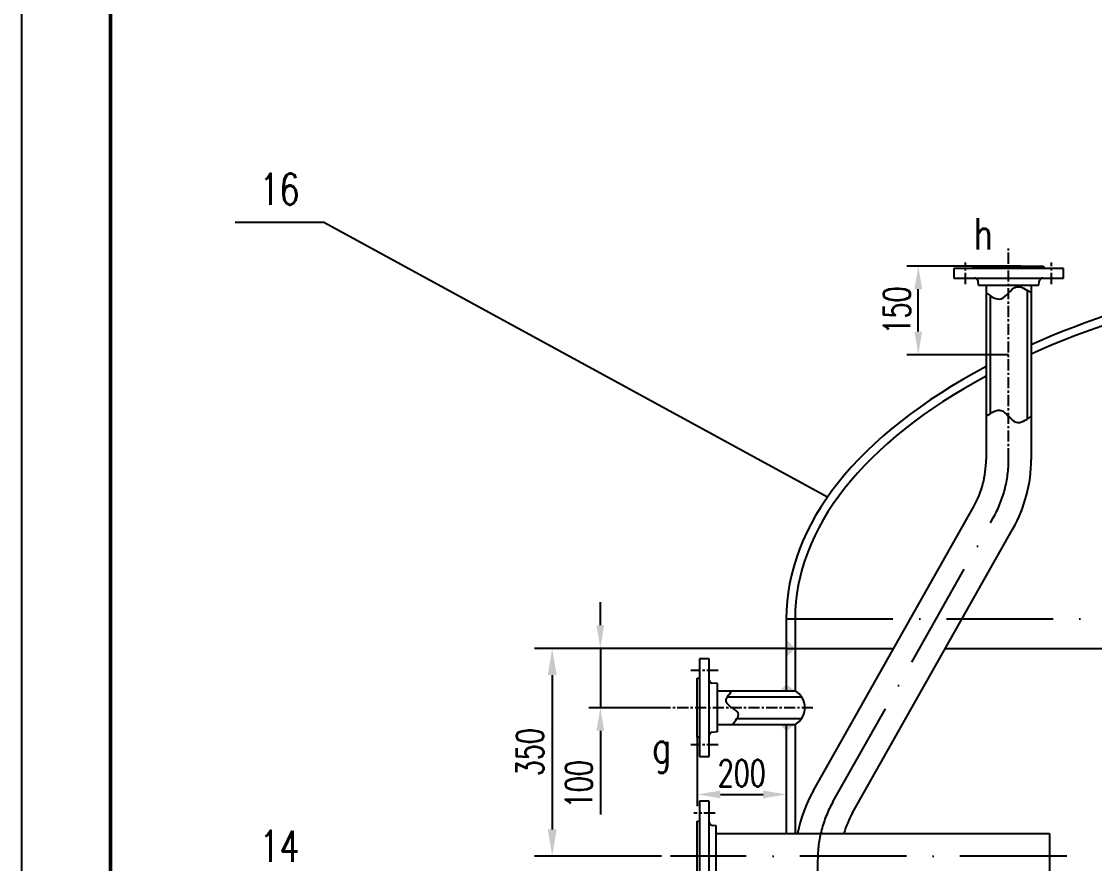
# Model space of a CAD drawing. Extents: x -20637 to -11727, y 16146 to 28761.
# Drawn here: x -20637 to -18828, y 24584 to 26004 of the extents above; entities that cross this region are included whole.
import ezdxf
from ezdxf.enums import TextEntityAlignment as Align

# ---------------------------------------------------------------- set-up
doc = ezdxf.new("R2010")
doc.units = 0
doc.header["$LTSCALE"] = 15
doc.linetypes.add('ACAD_ISO10W100', pattern=[18, 12, -3, 0, -3])
doc.linetypes.add('CENTER', pattern=[2, 1.25, -0.25, 0.25, -0.25])
for name, color, linetype in [('hgj', 1, 'Continuous'), ('hgjx', 2, 'CENTER'), ('hgjy', 7, 'Continuous'), ('K1', 4, 'Continuous'), ('tank', 1, 'Continuous'), ('tankx', 2, 'ACAD_ISO10W100'), ('tanky', 7, 'Continuous')]:
    doc.layers.add(name, color=color, linetype=linetype)
doc.styles.add('hzfs', font='simplex.shx', dxfattribs={"width": 0.7, "bigfont": 'hzfs.shx'})
doc.styles.get("Standard").update_dxf_attribs({"font": 'txt', "width": 0.7, "bigfont": 'hztxt.shx'})
doc.dimstyles.new('PVCAD$0', dxfattribs={"dimscale": 15, "dimtxt": 3, "dimasz": 3, "dimexe": 2, "dimexo": 1, "dimgap": 1, "dimtad": 1, "dimdec": 0, "dimzin": 0, "dimdsep": 46, "dimtxsty": 'hzfs', "dimcen": 0, "dimclrd": 4, "dimclre": 4, "dimclrt": 7, "dimadec": 0, "dimazin": 0, "dimtfac": 0.7, "dimtmove": 0, "dimatfit": 0, "dimfxl": 0, "dimarcsym": 0})
doc.dimstyles.get("Standard").update_dxf_attribs({"dimtxt": 0.18, "dimasz": 0.18, "dimexe": 0.18, "dimexo": 0.0625, "dimgap": 0.09, "dimtad": 0, "dimtih": 1, "dimtoh": 1, "dimdec": 4, "dimzin": 0, "dimdsep": 46, "dimtxsty": 'Standard', "dimcen": 0.09, "dimadec": 0, "dimazin": 0, "dimtfac": 1, "dimtdec": 4, "dimtofl": 0, "dimtmove": 0, "dimatfit": 3, "dimfxl": 0, "dimtolj": 1, "dimtzin": 0, "dimarcsym": 0})

# ---------------------------------------------------------------- blocks, each defined once
blk = doc.blocks.new('*D94')
at = {"color": 4, "lineweight": -2}
for p, q in [((-18952.4, 25591.5), (-19144.8, 25591.5)), ((-19125.3, 25481.3), (-19125.3, 25552.5)), ((-18973, 25442.3), (-19144.8, 25442.3))]:
    blk.add_line(p, q, dxfattribs=at)
at = {"color": 4}
for points in [[(-19131.8, 25552.5), (-19118.8, 25552.5), (-19125.3, 25591.5)], [(-19131.8, 25481.3), (-19118.8, 25481.3), (-19125.3, 25442.3)]]:
    blk.add_solid(points, dxfattribs=at)
at = {"layer": 'Defpoints', "color": 0}
for p in [(-19125.3, 25591.5), (-18952.4, 25591.5), (-18973, 25442.3)]:
    blk.add_point(p, dxfattribs=at)
at = {"color": 7, "insert": (-19161.3, 25516.9), "char_height": 45, "attachment_point": 5, "rotation": 90, "style": 'hzfs'}
blk.add_mtext('\\A1;150', dxfattribs=at)
blk = doc.blocks.new('*D88')
at = {"color": 4, "lineweight": -2}
for p, q in [((-19661.4, 24986.1), (-19661.4, 25025.1)), ((-19348, 24947.1), (-19680.9, 24947.1)), ((-19661.4, 24947.1), (-19661.4, 24847.1)), ((-19543, 24847.1), (-19680.9, 24847.1)), ((-19661.4, 24808.1), (-19661.4, 24667.1))]:
    blk.add_line(p, q, dxfattribs=at)
at = {"color": 4}
for points in [[(-19667.9, 24986.1), (-19654.9, 24986.1), (-19661.4, 24947.1)], [(-19667.9, 24808.1), (-19654.9, 24808.1), (-19661.4, 24847.1)]]:
    blk.add_solid(points, dxfattribs=at)
at = {"layer": 'Defpoints', "color": 0}
for p in [(-19348, 24947.1), (-19661.4, 24847.1), (-19543, 24847.1)]:
    blk.add_point(p, dxfattribs=at)
at = {"color": 7, "insert": (-19697.4, 24718.1), "char_height": 45, "attachment_point": 5, "rotation": 90, "style": 'hzfs'}
blk.add_mtext('\\A1;100', dxfattribs=at)
blk = doc.blocks.new('*D115')
at = {"color": 4, "lineweight": -2}
for p, q in [((-19676.4, 24947.1), (-19772.5, 24947.1)), ((-19742.5, 24902.1), (-19742.5, 24642)), ((-19558, 24597), (-19772.5, 24597))]:
    blk.add_line(p, q, dxfattribs=at)
at = {"color": 4}
for points in [[(-19750, 24902.1), (-19735, 24902.1), (-19742.5, 24947.1)], [(-19750, 24642), (-19735, 24642), (-19742.5, 24597)]]:
    blk.add_solid(points, dxfattribs=at)
at = {"layer": 'Defpoints', "color": 0}
for p in [(-19661.4, 24947.1), (-19742.5, 24597), (-19543, 24597)]:
    blk.add_point(p, dxfattribs=at)
at = {"color": 7, "insert": (-19780, 24772.1), "char_height": 45, "attachment_point": 5, "rotation": 90, "style": 'hzfs'}
blk.add_mtext('350', dxfattribs=at)

msp = doc.modelspace()

# ---------------------------------------------------------------- linework, layer by layer
msp.add_line((-20637.40791, 28761.29449), (-20637.40791, 16146.29449))
msp.add_line((-20637.40791, 28761.29449), (-20637.40791, 16146.29449))
at = {"color": 4}
for p, q in [((-19497.972, 24797.64089), (-19497.972, 24681.32618)), ((-19347.972, 24775.94817), (-19347.972, 24681.32618)), ((-19458.972, 24700.82618), (-19386.972, 24700.82618))]:
    msp.add_line(p, q, dxfattribs=at)
for points in [[(-19332.972, 24875.64089), (-19347.972, 24886.65759), (-19358.49987, 24875.64089)], [(-19332.972, 24818.64089), (-19347.972, 24807.62418), (-19358.49987, 24818.64089)]]:
    msp.add_solid(points)
for points in [[(-19458.972, 24707.32618), (-19458.972, 24694.32618), (-19497.972, 24700.82618)], [(-19386.972, 24707.32618), (-19386.972, 24694.32618), (-19347.972, 24700.82618)]]:
    msp.add_solid(points, dxfattribs=at)
at = {"layer": 'hgj'}
for p, q in [((-19065.472, 25587.48598), (-19065.472, 25571.48598)), ((-18880.472, 25587.48598), (-19065.472, 25587.48598)), ((-19031.972, 25591.48598), (-18913.972, 25591.48598)), ((-19031.972, 25587.48598), (-19031.972, 25591.48598)), ((-18913.972, 25591.48598), (-18913.972, 25587.48598)), ((-18880.472, 25571.48598), (-18880.472, 25587.48598)), ((-19065.472, 25571.48598), (-18880.472, 25571.48598)), ((-19023.892, 25559.48598), (-19024.48041, 25566.0238)), ((-18922.052, 25559.48598), (-18921.4636, 25566.0238)), ((-19023.892, 25559.48598), (-18922.052, 25559.48598)), ((-18941.972, 25551.20278), (-18941.972, 25333.62905)), ((-19003.972, 25541.76918), (-19003.972, 25343.06265)), ((-19477.972, 24929.64089), (-19493.972, 24929.64089)), ((-19493.972, 24929.64089), (-19493.972, 24764.64089)), ((-19477.972, 24764.64089), (-19477.972, 24929.64089)), ((-19497.972, 24797.64089), (-19497.972, 24896.64089)), ((-19497.972, 24896.64089), (-19493.972, 24896.64089)), ((-19463.972, 24887.88089), (-19473.42019, 24888.73122)), ((-19463.972, 24806.40089), (-19463.972, 24887.88089)), ((-19463.972, 24875.64089), (-19332.972, 24875.64089)), ((-19447.20395, 24865.14089), (-19321.7737, 24865.14089)), ((-19430.74006, 24829.14089), (-19321.7737, 24829.14089)), ((-19463.972, 24806.40089), (-19473.42019, 24805.55055)), ((-19463.972, 24818.64089), (-19332.972, 24818.64089)), ((-19493.972, 24797.64089), (-19497.972, 24797.64089)), ((-19493.972, 24764.64089), (-19477.972, 24764.64089)), ((-19477.972, 24689.47481), (-19493.972, 24689.47481)), ((-19493.972, 24689.47481), (-19493.972, 24504.47481)), ((-19477.972, 24504.47481), (-19477.972, 24689.47481)), ((-19497.972, 24537.97481), (-19497.972, 24655.97481)), ((-19497.972, 24655.97481), (-19493.972, 24655.97481)), ((-19465.972, 24647.89481), (-19472.50983, 24648.48322)), ((-19465.972, 24546.05481), (-19465.972, 24647.89481)), ((-19465.972, 24634.97481), (-18904.20068, 24634.97481)), ((-18904.20068, 24634.97481), (-18904.20068, 24558.97481))]:
    msp.add_line(p, q, dxfattribs=at)
for centre, radius, start, end in [((-19030.45625, 25565.48598), 6, 5.14276456, 90), ((-18915.48775, 25565.48598), 6, 90, 174.85723544), ((-19472.972, 24893.7111), 5, 180, 264.85723544), ((-19349.17304, 24847.14089), 32.78298, 299.61638448, 60.38361552), ((-19472.972, 24800.57068), 5, 95.14276456, 180), ((-19471.972, 24654.45907), 6, 180, 264.85723544)]:
    msp.add_arc(centre, radius, start, end, dxfattribs=at)
at = {"layer": 'hgjx'}
for p, q in [((-18972.972, 25265.7317), (-18972.972, 25621.48598)), ((-19045.472, 25561.48598), (-19045.472, 25597.48598)), ((-18900.472, 25561.48598), (-18900.472, 25597.48598)), ((-19462.972, 24909.64089), (-19508.972, 24909.64089)), ((-19302.972, 24847.14089), (-19542.972, 24847.14089)), ((-19462.972, 24784.64089), (-19508.972, 24784.64089)), ((-19467.972, 24669.47481), (-19503.972, 24669.47481))]:
    msp.add_line(p, q, dxfattribs=at)
at = {"layer": 'hgjy'}
for p, q in [((-20127.31857, 25665.09421), (-20277.31857, 25665.09421)), ((-19278.53294, 25202.07222), (-20127.31857, 25665.09421))]:
    msp.add_line(p, q, dxfattribs=at)
for points in [[(-19010.972, 25546.48598), (-18985.63867, 25536.48598), (-18960.30534, 25556.48598), (-18934.972, 25546.48598)], [(-19010.972, 25338.34585), (-18985.63867, 25348.34585), (-18960.30534, 25328.34585), (-18934.972, 25338.34585)], [(-19438.972, 24818.64089), (-19428.972, 24837.64089), (-19448.972, 24856.64089), (-19438.972, 24875.64089)]]:
    msp.add_spline(points, degree=3, dxfattribs=at)
at = {"layer": 'K1', "const_width": 6}
msp.add_lwpolyline([(-20487.40791, 16296.29449), (-20487.40791, 28386.29449), (-11877.40791, 28386.29449), (-11877.40791, 16296.29449)], close=True, dxfattribs=at)
msp.add_lwpolyline([(-20487.40791, 16296.29449), (-20487.40791, 28386.29449), (-11877.40791, 28386.29449), (-11877.40791, 16296.29449)], close=True, dxfattribs=at)
at = {"layer": 'tank'}
for p, q in [((-19010.972, 25559.48598), (-19010.972, 25265.7317)), ((-18934.972, 25559.48598), (-18934.972, 25265.7317)), ((-19302.22344, 24707.27744), (-19031.9017, 25186.08768)), ((-19236.04231, 24669.91358), (-18965.72057, 25148.72382)), ((-19347.972, 24997.14089), (-19347.972, 24875.64089)), ((-19347.972, 24997.14089), (-19347.972, 24875.64089)), ((-19332.972, 24997.14089), (-19332.972, 24875.64089)), ((-19332.972, 24997.14089), (-19332.972, 24875.64089)), ((-19347.972, 24947.14089), (-19166.80381, 24947.14089)), ((-19079.52818, 24947.14089), (-18187.972, 24947.14089)), ((-19347.972, 24818.64089), (-19347.972, 24634.97481)), ((-19347.972, 24818.64089), (-19347.972, 24634.97481)), ((-19332.972, 24818.64089), (-19332.972, 24634.97481)), ((-19332.972, 24818.64089), (-19332.972, 24634.97481))]:
    msp.add_line(p, q, dxfattribs=at)
for centre, radius, start, end in [((-19172.972, 25265.7317), 162, 330.55224496, 0), ((-19172.972, 25265.7317), 238, 330.55224496, 0), ((-19094.972, 24590.26957), 238, 150.55224496, 169.17340891), ((-19094.972, 24590.26957), 162, 150.55224496, 163.98086807)]:
    msp.add_arc(centre, radius, start, end, dxfattribs=at)
for major_axis, ratio, start_param, end_param in [((-1215, 0), 0.5061728395, 4.8216597995, 5.433317301), ((-1200, 0), 0.5, 4.8230312507, 5.444354947), ((-1215, 0), 0.5061728395, 5.519993973, 6.2831853072), ((-1200, 0), 0.5, 5.5331527359, 6.2831853072)]:
    msp.add_ellipse((-18132.972, 24997.14089), major_axis=major_axis, ratio=ratio, start_param=start_param, end_param=end_param, dxfattribs=at)
at = {"layer": 'tankx'}
for p, q in [((-19269.13287, 24688.59551), (-18998.81113, 25167.40575)), ((-19347.972, 24997.14089), (-16872.972, 24997.14089)), ((-18875.12388, 24596.97481), (-19542.972, 24596.97481)), ((-19294.972, 24590.26957), (-19294.972, 22697.14089))]:
    msp.add_line(p, q, dxfattribs=at)
for centre, start, end in [((-19172.972, 25265.7317), 330.55224496, 0), ((-19094.972, 24590.26957), 150.55224496, 180)]:
    msp.add_arc(centre, 200, start, end, dxfattribs=at)
at = {"layer": 'tanky'}
msp.add_solid([(-19332.972, 24947.14089), (-19347.972, 24962.14089), (-19347.972, 24932.14089)], dxfattribs=at)

# ---------------------------------------------------------------- texts
at = {"color": 7, "insert": (-19422.972, 24736.82618), "char_height": 45, "attachment_point": 5, "style": 'hzfs'}
msp.add_mtext('200', dxfattribs=at)
at = {"layer": 'hgjy', "style": 'hzfs', "width": 0.75}
for s, p in [('16', (-20202.31857, 25695.09421)), ('14', (-20202.31857, 24587.2047))]:
    msp.add_text(s, height=52.5, dxfattribs=at).set_placement(p, align=Align.CENTER)
for s, p in [('h', (-19015.70812, 25645.9913)), ('g', (-19557.972, 24772.14089))]:
    msp.add_text(s, height=52.5, dxfattribs=at).set_placement(p, align=Align.MIDDLE)

# ---------------------------------------------------------------- dimensions: what is measured, and where the dimension line sits
dim = msp.add_linear_dim(base=(-19125.27557, 25591.48598), p1=(-18972.972, 25442.30676), p2=(-18952.38929, 25591.48598), angle=90, text='150', dimstyle='Standard', override={"dimtxt": 45, "dimasz": 39, "dimexe": 19.5, "dimexo": 0, "dimgap": 13.5, "dimtad": 1, "dimtih": 0, "dimtoh": 0, "dimzin": 8, "dimtxsty": 'hzfs', "dimcen": 0, "dimclrd": 4, "dimclre": 4, "dimclrt": 7, "dimtfac": 0.7, "dimtofl": 1, "dimatfit": 2})
dim.commit()
dim.dimension.update_dxf_attribs({"geometry": '*D94', "text_midpoint": (-19161.27557, 25516.89637)})
dim = msp.add_linear_dim(base=(-19661.37499, 24847.14089), p1=(-19347.972, 24947.14089), p2=(-19542.972, 24847.14089), angle=90, dimstyle='Standard', override={"dimtxt": 45, "dimasz": 39, "dimexe": 19.5, "dimexo": 0, "dimgap": 13.5, "dimtad": 1, "dimtih": 0, "dimtoh": 0, "dimzin": 8, "dimtxsty": 'hzfs', "dimcen": 0, "dimclrd": 4, "dimclre": 4, "dimclrt": 7, "dimtfac": 0.7, "dimtofl": 1, "dimatfit": 2})
dim.commit()
dim.dimension.update_dxf_attribs({"geometry": '*D88', "text_midpoint": (-19697.37499, 24718.14089)})
dim = msp.add_linear_dim(base=(-19742.53909, 24596.97481), p1=(-19661.37499, 24947.14089), p2=(-19542.972, 24596.97481), angle=90, dimstyle='PVCAD$0')
dim.commit()
dim.dimension.update_dxf_attribs({"geometry": '*D115', "text_midpoint": (-19780.03909, 24772.05785)})

doc.saveas('drawing.dxf')
